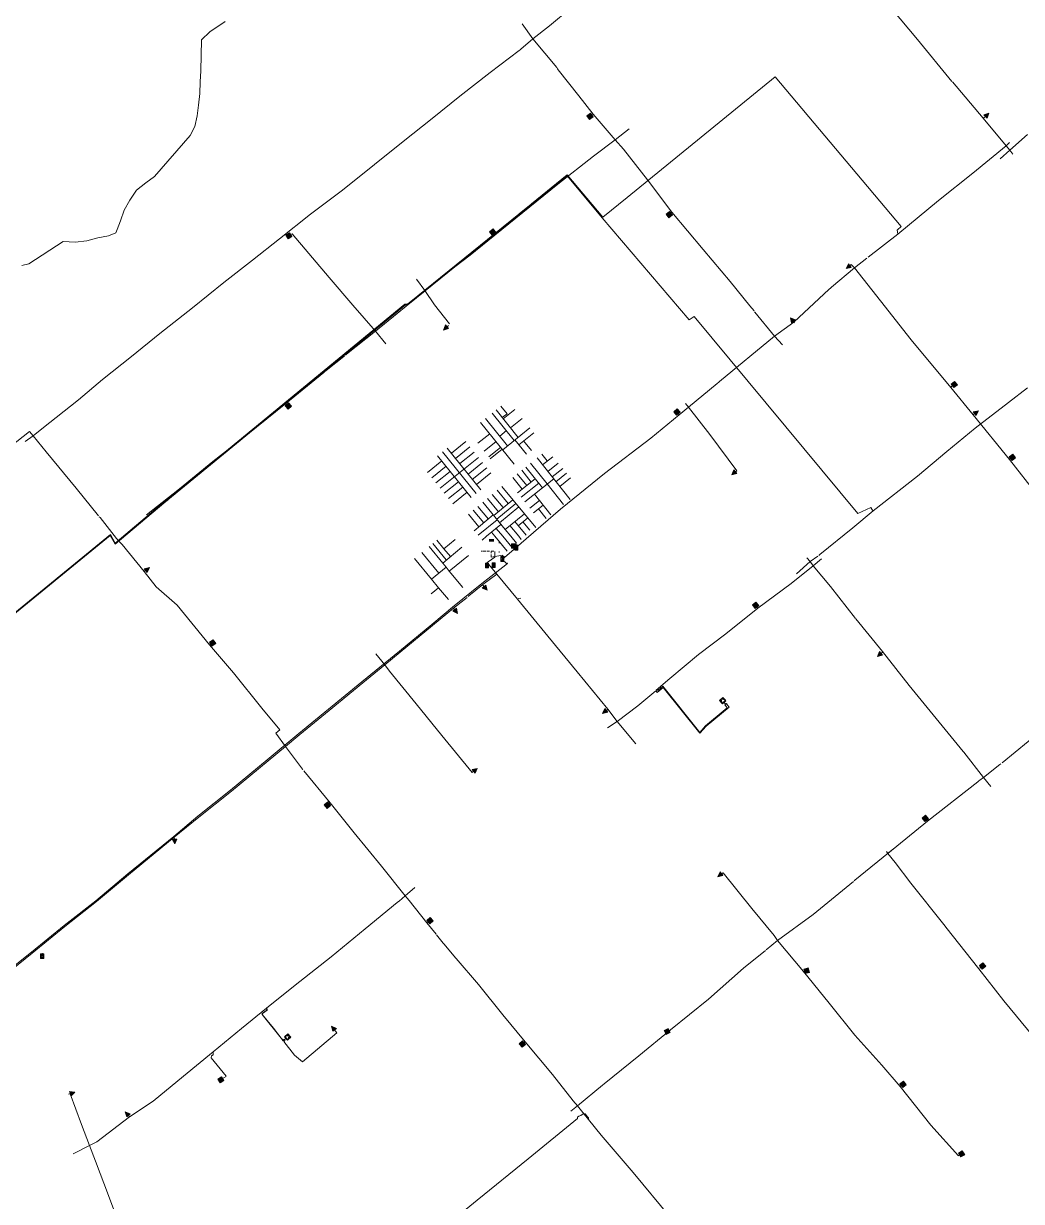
# Model space of a CAD drawing. Header units: metres. Extents: x -6693 to 732, y -3593 to 1689.
# Drawn here: x -2846 to -1239, y -1634 to 261 of the extents above; entities that cross this region are included whole.
import ezdxf

# ---------------------------------------------------------------- set-up
doc = ezdxf.new("R2010")
doc.units = ezdxf.units.M
doc.header["$MEASUREMENT"] = 0
doc.layers.add('ELECTRICA ENERSA', color=7, linetype='CONTINUOUS')
doc.layers.add('Parcela', color=101, linetype='CONTINUOUS')
doc.layers.add('Manzana', color=7, linetype='CONTINUOUS', lineweight=0)

msp = doc.modelspace()

# ---------------------------------------------------------------- hatches: boundary and pattern name
at = {"layer": 'ELECTRICA ENERSA'}
for color, points in [(5, [(-1928.6, 110.7), (-1934.3, 106.3), (-1938.7, 112.3), (-1932.7, 116.7)]), (5, [(-1299.7, 113.9), (-1291.5, 116.4), (-1294.5, 108.2)]), (5, [(-1801.1, -47.3), (-1806.6, -51.9), (-1811.2, -46.2), (-1805.7, -41.6)]), (5, [(-2090.9, -80), (-2095.3, -74.5), (-2089.6, -69.9), (-2085.2, -75.6)]), (5, [(-2413.4, -82.2), (-2419.4, -85.7), (-2423.2, -79.7), (-2417.2, -75.9)]), (5, [(-1513.2, -131.7), (-1521.4, -133.6), (-1517.6, -125.7)]), (5, [(-2161.2, -229.8), (-2169.4, -232.5), (-2166.4, -224.3)]), (5, [(-1609.1, -220.8), (-1611, -212.6), (-1603.1, -216.2)]), (5, [(-1352.3, -319.4), (-1346.8, -315), (-1342.2, -320.8), (-1347.9, -325.1)]), (5, [(-2418.9, -349.6), (-2413.9, -355.1), (-2419.4, -359.7), (-2424.3, -354.5)]), (5, [(-1794.3, -369.2), (-1798.9, -363.8), (-1793.2, -359.2), (-1788.6, -364.6)]), (5, [(-1316.9, -364.1), (-1308.4, -362.2), (-1312, -370.1)]), (5, [(-1258.8, -436.5), (-1253.1, -432.2), (-1248.8, -437.9), (-1254.2, -442.2)]), (5, [(-1697.1, -463.5), (-1705.2, -465.4), (-1702, -457.5)]), (5, [(-2059.9, -583.3), (-2059.9, -576.2), (-2052.5, -576.2), (-2052.8, -583.3)]), (7, [(-2054.7, -578.7), (-2054.7, -586.6), (-2054.4, -586.6), (-2054.4, -578.7)]), (7, [(-2054.7, -578.7), (-2054.7, -579.2), (-2050.1, -579.2), (-2050.1, -578.7)]), (7, [(-2054.4, -586.1), (-2054.4, -586.6), (-2049.8, -586.6), (-2049.8, -586.1)]), (7, [(-2053.6, -579.8), (-2053.6, -580.3), (-2050.9, -580.3), (-2050.9, -579.8)]), (7, [(-2052.2, -582.2), (-2053.6, -580.1), (-2053.1, -580.1), (-2052.2, -581.4), (-2051.4, -580.1), (-2050.9, -580.3)]), (7, [(-2052.2, -582.8), (-2050.9, -585), (-2051.4, -585), (-2052.2, -583.6), (-2053.1, -585), (-2053.6, -585)]), (7, [(-2053.6, -585), (-2053.6, -585.5), (-2050.9, -585.5), (-2050.9, -585)]), (7, [(-2052.5, -577.9), (-2052.5, -578.7), (-2052, -578.7), (-2052, -577.9)]), (7, [(-2050.3, -578.7), (-2050.3, -586.6), (-2049.8, -586.6), (-2049.8, -578.7)]), (7, [(-2088.7, -606.2), (-2088.7, -607), (-2088.2, -607), (-2088.2, -606.2)]), (7, [(-2077.3, -596.9), (-2077.3, -604.8), (-2077, -604.8), (-2077, -596.9)]), (7, [(-2077.3, -596.9), (-2077.3, -597.5), (-2072.7, -597.5), (-2072.7, -596.9)]), (7, [(-2077, -604.3), (-2077, -604.8), (-2072.4, -604.8), (-2072.4, -604.3)]), (7, [(-2076.2, -598), (-2076.2, -598.6), (-2073.5, -598.6), (-2073.5, -598)]), (7, [(-2074.8, -600.5), (-2076.2, -598.3), (-2075.7, -598.3), (-2074.8, -599.7), (-2074, -598.3), (-2073.5, -598.6)]), (7, [(-2074.8, -601), (-2073.5, -603.2), (-2074, -603.2), (-2074.8, -601.8), (-2075.7, -603.2), (-2076.2, -603.2)]), (7, [(-2076.2, -603.2), (-2076.2, -603.8), (-2073.5, -603.8), (-2073.5, -603.2)]), (7, [(-2075.1, -596.1), (-2075.1, -596.9), (-2074.6, -596.9), (-2074.6, -596.1)]), (7, [(-2072.9, -596.9), (-2072.9, -604.8), (-2072.4, -604.8), (-2072.4, -596.9)]), (5, [(-2651.2, -616.6), (-2643, -614.4), (-2646.3, -622.3)]), (7, [(-2101.8, -607.3), (-2101.8, -614.9), (-2101.3, -614.9), (-2101.3, -607.3)]), (7, [(-2101.5, -607.3), (-2101.5, -607.8), (-2096.9, -607.8), (-2096.9, -607.3)]), (7, [(-2101.5, -614.6), (-2101.5, -614.9), (-2096.9, -614.9), (-2096.9, -614.6)]), (7, [(-2100.7, -608.4), (-2100.7, -608.9), (-2097.7, -608.9), (-2097.7, -608.4)]), (7, [(-2099.1, -610.8), (-2100.7, -608.7), (-2099.9, -608.7), (-2099.4, -610), (-2098.3, -608.7), (-2097.7, -608.7)]), (7, [(-2099.1, -611.4), (-2097.7, -613.6), (-2098.3, -613.6), (-2099.1, -612.2), (-2100.2, -613.6), (-2100.7, -613.6)]), (7, [(-2100.7, -613.6), (-2100.7, -613.8), (-2097.7, -613.8), (-2097.7, -613.6)]), (7, [(-2099.4, -606.5), (-2099.4, -607.3), (-2099.1, -607.3), (-2099.1, -606.5)]), (7, [(-2097.5, -607.3), (-2097.5, -614.9), (-2096.9, -614.9), (-2096.9, -607.3)]), (7, [(-2091.2, -607), (-2091.2, -614.7), (-2090.6, -614.7), (-2090.6, -607)]), (7, [(-2090.9, -607), (-2090.9, -607.6), (-2086.3, -607.6), (-2086.3, -607)]), (7, [(-2090.9, -614.4), (-2090.9, -614.6), (-2086.3, -614.6), (-2086.3, -614.4)]), (7, [(-2090.1, -608.1), (-2090.1, -608.7), (-2087.1, -608.7), (-2087.1, -608.1)]), (7, [(-2088.5, -611.1), (-2087.1, -613.3), (-2087.6, -613.3), (-2088.5, -611.9), (-2089.6, -613.3), (-2090.1, -613)]), (7, [(-2090.1, -613), (-2090.1, -613.6), (-2087.1, -613.6), (-2087.1, -613)]), (7, [(-2088.5, -610.6), (-2089.8, -608.4), (-2089.3, -608.4), (-2088.5, -609.7), (-2087.6, -608.4), (-2087.1, -608.4)]), (7, [(-2086.8, -607), (-2086.8, -614.7), (-2086.3, -614.7), (-2086.3, -607)]), (5, [(-2101.3, -643), (-2099.1, -651.1), (-2107.3, -647.9)]), (5, [(-2148.7, -680), (-2146.8, -688.5), (-2154.7, -684.7)]), (5, [(-1667.7, -680.3), (-1672.3, -674.8), (-1666.6, -670.2), (-1661.9, -675.7)]), (5, [(-2546, -734.8), (-2540.1, -731), (-2536, -736.9), (-2542.2, -741)]), (5, [(-1462.9, -755.5), (-1471, -757.6), (-1467.8, -749.7)]), (5, [(-1721, -833.1), (-1725.1, -828.5), (-1720, -823.6), (-1715.6, -828.2), (-1722.7, -826)]), (5, [(-1720.2, -833.9), (-1721, -833.1), (-1715.6, -828.2), (-1714.8, -829)]), (5, [(-1905.2, -847.3), (-1913.3, -849.2), (-1909.8, -841.3)]), (5, [(-2123.3, -939.6), (-2115.2, -937.7), (-2118.7, -945.6)]), (5, [(-2351.3, -997.6), (-2357, -1002), (-2361.4, -996.2), (-2355.9, -991.6)]), (5, [(-1394.5, -1023.2), (-1398.8, -1017.8), (-1393.4, -1013.1), (-1388.8, -1018.6)]), (5, [(-2598.9, -1051.3), (-2601.9, -1059.2), (-2606.5, -1051.8)]), (5, [(-1719.7, -1110.1), (-1727.9, -1112), (-1724.3, -1104.1)]), (5, [(-2196.3, -1182.3), (-2190.9, -1177.6), (-2186.3, -1183.1), (-2191.7, -1187.7)]), (7, [(-2818.1, -1236.2), (-2818.1, -1243.8), (-2817.6, -1243.8), (-2817.6, -1236.2)]), (7, [(-2817.9, -1236.2), (-2817.9, -1236.5), (-2813.2, -1236.5), (-2813.2, -1236.2)]), (7, [(-2817.9, -1243.3), (-2817.9, -1243.8), (-2813.2, -1243.8), (-2813.2, -1243.3)]), (7, [(-2816.8, -1237), (-2816.8, -1237.6), (-2814.1, -1237.6), (-2814.1, -1237)]), (7, [(-2815.4, -1239.5), (-2816.8, -1237.6), (-2816.2, -1237.6), (-2815.4, -1238.6), (-2814.6, -1237.6), (-2814.1, -1237.6)]), (7, [(-2815.4, -1240.3), (-2814.1, -1242.2), (-2814.6, -1242.2), (-2815.4, -1241.1), (-2816.2, -1242.2), (-2816.8, -1242.2)]), (7, [(-2816.8, -1242.2), (-2816.8, -1242.7), (-2814.1, -1242.7), (-2814.1, -1242.2)]), (7, [(-2815.7, -1235.4), (-2815.7, -1236.2), (-2815.1, -1236.2), (-2815.1, -1235.4)]), (7, [(-2813.5, -1236.2), (-2813.5, -1243.8), (-2813, -1243.8), (-2813, -1236.2)]), (5, [(-1306.8, -1255), (-1301.3, -1250.4), (-1296.4, -1256.1), (-1302.1, -1260.7)]), (5, [(-1589.2, -1260.7), (-1582.2, -1258.8), (-1580.2, -1265.9), (-1587.3, -1267.8)]), (5, [(-2347.8, -1360.7), (-2349.7, -1352.2), (-2341.8, -1356)]), (5, [(-1804.7, -1362.8), (-1811.2, -1365.8), (-1814.5, -1359.3), (-1807.9, -1356.3)]), (5, [(-2425.7, -1369.7), (-2424.8, -1369.1), (-2419.9, -1374.3), (-2420.8, -1375.1)]), (5, [(-2424.8, -1368.8), (-2420.2, -1364.8), (-2415.3, -1370.2), (-2419.9, -1374.3), (-2417.8, -1367.5)]), (5, [(-2037.5, -1381.9), (-2043, -1386.3), (-2047.6, -1380.6), (-2042.2, -1376.2)]), (5, [(-2523.2, -1439.7), (-2529.2, -1443.7), (-2533, -1437.5), (-2527, -1433.7)]), (5, [(-2771.3, -1457.6), (-2762.9, -1458.5), (-2768.8, -1464.7)]), (5, [(-1434.8, -1445.4), (-1429.1, -1441), (-1424.7, -1446.7), (-1430.2, -1451.1)]), (5, [(-2679.5, -1498.5), (-2681.7, -1490), (-2673.8, -1493.6)]), (5, [(-1340.5, -1556.5), (-1334.3, -1553), (-1330.5, -1559.2), (-1336.7, -1562.8)])]:
    msp.add_hatch(color=color, dxfattribs=at).paths.add_polyline_path(points)

# ---------------------------------------------------------------- linework, layer by layer
at = {"layer": 'ELECTRICA ENERSA', "color": 96, "linetype": 'Continuous', "lineweight": 20, "true_color": 0x008000}
for p, q in [((-1479.2, 322), (-1406.4, 234.9)), ((-1406.4, 234.9), (-1351.2, 167.6)), ((-1635.5, 174.9), (-1873.6, -19.5)), ((-1432.9, -66.1), (-1635.5, 174.9)), ((-1350.3, 166.8), (-1300.8, 108.2)), ((-1300.8, 108.2), (-1263.5, 63.8)), ((-1229.4, 82.1), (-1257.7, 56.7)), ((-1263.5, 63.8), (-1317.4, 20)), ((-1258.3, 69.3), (-1263.5, 63.8)), ((-1257.7, 56.7), (-1263.5, 63.8)), ((-1273.3, 42.8), (-1257.7, 56.7)), ((-1252.8, 50.5), (-1257.7, 56.7)), ((-1317.4, 20), (-1372.4, -23.9)), ((-1970.3, 17), (-2027.7, -29.3)), ((-1913.1, -51.1), (-1970.3, 17)), ((-2028.5, -30.1), (-2047.6, -45.4)), ((-2027.7, -29.3), (-2028.5, -30.1)), ((-1873.6, -19.5), (-1913.1, -51.1)), ((-1372.4, -23.9), (-1438, -78.1)), ((-2048.4, -46.2), (-2224.9, -188.7)), ((-2047.6, -45.4), (-2048.4, -46.2)), ((-1439.4, -71.5), (-1439.1, -71.5)), ((-1438, -78.1), (-1439.4, -71.5)), ((-1439.1, -71.5), (-1438.9, -71.3)), ((-1438.9, -71.3), (-1432.9, -66.1)), ((-1486, -115.1), (-1438, -78.1)), ((-2224.9, -188.7), (-2226.8, -190.3)), ((-2231.7, -191.1), (-2606.2, -498.4)), ((-2226.8, -190.3), (-2231.7, -191.1)), ((-2608.4, -500), (-2697.8, -575.2)), ((-2606.2, -498.4), (-2608.4, -500)), ((-2705.7, -561.3), (-2978.3, -784.3)), ((-2697.8, -575.2), (-2705.7, -561.3))]:
    msp.add_line(p, q, dxfattribs=at)
at = {"layer": 'ELECTRICA ENERSA', "color": 30, "linetype": 'Continuous', "lineweight": 20, "true_color": 0xff8b0f}
for p, q in [((-1964, 285.8), (-1998.9, 256.9)), ((-2042.7, 259.9), (-2025.5, 236.2)), ((-1998.9, 256.9), (-2025.5, 236.2)), ((-2025.5, 236.2), (-2044.9, 219.6)), ((-1987.1, 189.7), (-2025.5, 236.2)), ((-2047.9, 217.4), (-2094.2, 181.8)), ((-2046.2, 218.5), (-2047.9, 217.4)), ((-2044.9, 219.6), (-2046.2, 218.5)), ((-1985.8, 188), (-1987.1, 189.7)), ((-2094.2, 181.8), (-2143.2, 143.6)), ((-1984.7, 186.4), (-1985.8, 188)), ((-1951.5, 144.4), (-1984.7, 186.4)), ((-2143.2, 143.6), (-2187.6, 107.7)), ((-1928.6, 115), (-1951.5, 144.4)), ((-1893.2, 73.6), (-1928.6, 115)), ((-2187.6, 107.7), (-2234.2, 70.9)), ((-1870.6, 91.1), (-1893.2, 73.6)), ((-2234.2, 70.9), (-2280.8, 34.1)), ((-1928, 47.5), (-1893.2, 73.6)), ((-1879.8, 58.6), (-1893.2, 73.6)), ((-1841.2, 9.1), (-1879.8, 58.6)), ((-1985.5, 2), (-1928, 47.5)), ((-2280.8, 34.1), (-2332.2, -7.3)), ((-2086.6, -79.7), (-1985.5, 2)), ((-1801.7, -42.9), (-1841.2, 9.1)), ((-2332.2, -7.3), (-2383.4, -45.9)), ((-2383.4, -45.9), (-2433.6, -86)), ((-1751.5, -103.1), (-1801.7, -42.9)), ((-2433.6, -86), (-2476.9, -119.8)), ((-2413.1, -77.8), (-2353.5, -148.1)), ((-2126.6, -112.1), (-2086.6, -79.7)), ((-2173.7, -147.8), (-2126.6, -112.1)), ((-1708, -154.6), (-1751.5, -103.1)), ((-2476.9, -119.8), (-2523.2, -156)), ((-2353.5, -148.1), (-2315.3, -192.5)), ((-2212.9, -150.8), (-2199.3, -169.1)), ((-2199.3, -169.1), (-2173.7, -147.8)), ((-2523.2, -156), (-2573.8, -196.8)), ((-2209.4, -177.2), (-2199.3, -169.1)), ((-2184.1, -191.7), (-2199.3, -169.1)), ((-1676.4, -193.6), (-1708, -154.6)), ((-2264.7, -222.4), (-2209.4, -177.2)), ((-2573.8, -196.8), (-2626.1, -238.2)), ((-2315.3, -192.5), (-2278.9, -234.4)), ((-2159.6, -222.7), (-2184.1, -191.7)), ((-1669.6, -201.5), (-1676.4, -193.6)), ((-2278.9, -234.4), (-2264.7, -222.4)), ((-2626.1, -238.2), (-2671.9, -275)), ((-2325.4, -271.5), (-2278.9, -234.4)), ((-2262.5, -254.6), (-2278.9, -234.4)), ((-2671.9, -275), (-2718.5, -312.3)), ((-2327.3, -273.1), (-2325.4, -271.5)), ((-2718.5, -312.3), (-2757.1, -344.7)), ((-2757.1, -344.7), (-2816, -391.3)), ((-2835.8, -395.7), (-2876.7, -428.1)), ((-2830.1, -402.7), (-2835.8, -395.7)), ((-2816, -391.3), (-2830.1, -402.7)), ((-2842.7, -412), (-2830.1, -402.7)), ((-2809.2, -428.4), (-2830.1, -402.7)), ((-2760.7, -486.9), (-2809.2, -428.4)), ((-2725, -531.3), (-2760.7, -486.9))]:
    msp.add_line(p, q, dxfattribs=at)
at = {"layer": 'ELECTRICA ENERSA', "color": 4, "linetype": 'Continuous', "lineweight": 5}
for p, q in [((-2545.5, 247.4), (-2558.8, 234.3)), ((-2521, 263.7), (-2545.5, 247.4)), ((-2558.8, 234.3), (-2559.9, 184.8)), ((-2559.9, 184.8), (-2561.3, 166.8)), ((-2561.3, 166.8), (-2561.6, 148)), ((-2561.6, 148), (-2563.7, 129.5)), ((-2563.7, 129.5), (-2566.2, 112)), ((-2569.7, 95.1), (-2577.4, 80.4)), ((-2566.2, 112), (-2569.7, 95.1)), ((-2577.4, 80.4), (-2634.6, 14.5)), ((-2648.7, 4.2), (-2663.7, -7.3)), ((-2634.6, 14.5), (-2648.7, 4.2)), ((-2663.7, -7.3), (-2674.3, -23.3)), ((-2674.3, -23.3), (-2683.3, -39.7)), ((-2689.6, -56.8), (-2694.8, -70.7)), ((-2683.3, -39.7), (-2689.6, -56.8)), ((-2694.8, -70.7), (-2696.9, -76.2)), ((-2781.9, -90.1), (-2836.9, -125.7)), ((-2762.6, -91.2), (-2781.9, -90.1)), ((-2743.8, -88.7), (-2762.6, -91.2)), ((-2726.1, -84.3), (-2743.8, -88.7)), ((-2708.7, -81.1), (-2726.1, -84.3)), ((-2696.9, -76.2), (-2708.7, -81.1)), ((-2836.9, -125.7), (-2848.4, -128.7))]:
    msp.add_line(p, q, dxfattribs=at)
at = {"layer": 'ELECTRICA ENERSA', "color": 5, "linetype": 'Continuous', "lineweight": 5}
for p, q in [((-1930.8, 113.7), (-1928.6, 115)), ((-1297.2, 111.2), (-1299.4, 109)), ((-1803.3, -44.3), (-1801.4, -42.7)), ((-2415.3, -78.9), (-2413.1, -77.5)), ((-2087.9, -77.8), (-2086.3, -79.7)), ((-1515.4, -129), (-1513, -127.1)), ((-2163.6, -227.1), (-2161.5, -225.2)), ((-1606.3, -218.6), (-1604.5, -221.1)), ((-1350.1, -322.4), (-1352, -324)), ((-2421.6, -352.1), (-2423.2, -350.2)), ((-1791.6, -366.8), (-1789.9, -368.7)), ((-1314.4, -366.8), (-1316.9, -368.7)), ((-1256.6, -439.2), (-1258.6, -440.9)), ((-1699.5, -460.8), (-1697.1, -458.9)), ((-2056.3, -583.3), (-2056.3, -585.8)), ((-2092.3, -588.5), (-2092.3, -587.7)), ((-2090.6, -588.5), (-2090.6, -587.7)), ((-2089, -588.5), (-2089, -587.7)), ((-2649, -619.3), (-2651.2, -621.2)), ((-2104, -645.4), (-2105.9, -643)), ((-2151.7, -682.5), (-2153.6, -680)), ((-1664.9, -678.1), (-1663.3, -680)), ((-2544.1, -737.8), (-2546, -739.1)), ((-1465.3, -752.7), (-1462.9, -750.8)), ((-1717.8, -831.5), (-1715.9, -833.6)), ((-1907.3, -844.5), (-1905.2, -842.6)), ((-2121.1, -942.3), (-2123.6, -944.2)), ((-2353.5, -994.6), (-2351.6, -993)), ((-1391.5, -1020.8), (-1389.9, -1022.7)), ((-2602.7, -1051.5), (-2603, -1048.5)), ((-1721.9, -1107.4), (-1719.4, -1105.5)), ((-2193.9, -1185), (-2195.8, -1186.6)), ((-1588.1, -1264.3), (-1590.6, -1264.8)), ((-1304.3, -1257.7), (-1306.2, -1259.3)), ((-2345, -1358.2), (-2343.1, -1360.7)), ((-1806.3, -1359.6), (-1804.1, -1358.5)), ((-2423.2, -1372.4), (-2425.4, -1374)), ((-2039.7, -1378.9), (-2037.8, -1377.3)), ((-2525.1, -1436.7), (-2522.9, -1435.3)), ((-1432.6, -1448.1), (-1434.5, -1449.7)), ((-2769.9, -1460.9), (-2772.9, -1462)), ((-2676.8, -1496), (-2674.9, -1498.5)), ((-1338.6, -1559.8), (-1340.8, -1561.1))]:
    msp.add_line(p, q, dxfattribs=at)
at = {"layer": 'ELECTRICA ENERSA', "color": 1, "linetype": 'Continuous', "lineweight": 20}
for p, q in [((-1970.3, 15.6), (-2027.2, -30.4)), ((-1913.9, -51.7), (-1970.3, 15.6)), ((-2027.7, -31), (-2046.8, -46.2)), ((-2047.6, -47), (-2224.1, -189.8)), ((-2046.8, -46.2), (-2047.6, -47)), ((-1773.9, -215.9), (-1913.9, -51.7)), ((-2230.9, -191.9), (-2613.3, -505.7)), ((-2226, -191.1), (-2230.9, -191.9)), ((-2224.4, -189.8), (-2226, -191.1)), ((-2224.1, -189.8), (-2224.4, -189.8)), ((-1765.7, -210.5), (-1773.9, -215.9)), ((-1502.3, -527.8), (-1765.7, -210.5)), ((-1229.2, -325.4), (-1259.7, -348.8)), ((-1259.7, -348.8), (-1313.6, -390.2)), ((-1313.6, -390.2), (-1359, -428.1)), ((-1359, -428.1), (-1406.4, -467.3)), ((-1406.4, -467.3), (-1477.6, -523.4)), ((-2616.3, -508.2), (-2698, -576.8)), ((-2613.3, -506), (-2616.3, -508.2)), ((-2613.3, -505.7), (-2613.3, -506)), ((-1510.5, -550.9), (-1477.6, -523.4)), ((-1481.6, -518), (-1502.3, -527.8)), ((-1479.7, -520.4), (-1481.6, -518)), ((-1478.7, -522), (-1479.7, -520.4)), ((-1477.6, -523.4), (-1478.7, -522)), ((-2705.9, -562.9), (-2977.8, -785.2)), ((-2698, -576.8), (-2705.9, -562.9)), ((-1563.6, -593.7), (-1510.5, -550.9)), ((-2079.8, -574.1), (-2079.8, -572.7)), ((-2079.8, -575.2), (-2079.8, -574.1)), ((-1565.3, -595.3), (-1563.6, -593.7))]:
    msp.add_line(p, q, dxfattribs=at)
at = {"layer": 'ELECTRICA ENERSA', "color": 3, "linetype": 'Continuous', "lineweight": 15}
for p, q in [((-1508.1, -132.6), (-1544.8, -163.3)), ((-1513, -127.1), (-1508.1, -132.6)), ((-1488.1, -116.8), (-1508.1, -132.6)), ((-1465.8, -185.4), (-1508.1, -132.6)), ((-1548.6, -166.6), (-1605.3, -220)), ((-1546.7, -165), (-1548.6, -166.6)), ((-1544.8, -163.3), (-1546.7, -165)), ((-1416.5, -248), (-1465.8, -185.4)), ((-1668.7, -203.1), (-1668.2, -203.9)), ((-1668.2, -203.9), (-1636.9, -242.3)), ((-1605.3, -220), (-1636.9, -242.3)), ((-1636.9, -242.3), (-1725.1, -315.3)), ((-1623.6, -256.2), (-1636.9, -242.3)), ((-1352.8, -325.1), (-1416.5, -248)), ((-1728.7, -318.3), (-1775, -356.4)), ((-1726.5, -316.4), (-1728.7, -318.3)), ((-1725.1, -315.3), (-1726.5, -316.4)), ((-1316.9, -368.7), (-1352.8, -325.1)), ((-1775, -356.4), (-1789.9, -368.7)), ((-1780.1, -350.7), (-1775, -356.4)), ((-1740.7, -400.6), (-1775, -356.4)), ((-1789.9, -368.7), (-1835.7, -406.6)), ((-1258.6, -440.9), (-1316.9, -368.7)), ((-1835.7, -406.6), (-1910.3, -463.2)), ((-1697.1, -458.9), (-1740.7, -400.6)), ((-1213.9, -497.8), (-1258.6, -440.9)), ((-1910.3, -463.2), (-1981.2, -520.4)), ((-1981.2, -520.4), (-2056.3, -585.8)), ((-2056.3, -585.8), (-2071, -598)), ((-2092.6, -593.4), (-2092.6, -594.5)), ((-2092.6, -594.5), (-2092.6, -596.4)), ((-2092.6, -598), (-2074.3, -594.8)), ((-2092.6, -596.4), (-2092.6, -597.5)), ((-2092.6, -597.5), (-2092.6, -598)), ((-2074.3, -601), (-2076.5, -602.9)), ((-2076.5, -602.9), (-2075.9, -603.5)), ((-2075.9, -603.5), (-2074.6, -602.1)), ((-2074.6, -602.1), (-2068, -608.1)), ((-2074.3, -594.8), (-2073.8, -595.6)), ((-2074, -600.8), (-2074.3, -601)), ((-2072.9, -599.9), (-2074, -600.8)), ((-2073.8, -595.6), (-2071, -598)), ((-2071.3, -598.6), (-2072.9, -599.9)), ((-2071, -598), (-2071.3, -598.6)), ((-2069.1, -610), (-2107.8, -640.5)), ((-2068.6, -609.7), (-2069.1, -610)), ((-2066.4, -607.8), (-2068.6, -609.7)), ((-2068, -608.1), (-2067.2, -607.3)), ((-2067.2, -607.3), (-2066.4, -607.8)), ((-2107.8, -640.5), (-2154.9, -678.4)), ((-2154.9, -678.4), (-2188.2, -706.2)), ((-2188.2, -706.2), (-2240.2, -748.9)), ((-2240.2, -748.9), (-2300.9, -798.5)), ((-2300.9, -798.5), (-2354.8, -842.6)), ((-2354.8, -842.6), (-2402.5, -881.8)), ((-2402.5, -881.8), (-2453.2, -923.8)), ((-1270.3, -929), (-1207.4, -877.5)), ((-2453.2, -923.8), (-2512.3, -972.8)), ((-2512.3, -972.8), (-2564.8, -1014.8)), ((-2564.8, -1014.8), (-2603.8, -1047.4)), ((-2603.8, -1047.4), (-2677.9, -1107.4)), ((-2677.9, -1107.4), (-2729.4, -1150.7)), ((-2729.4, -1150.7), (-2780.3, -1190.2)), ((-2780.3, -1190.2), (-2832.8, -1233.2)), ((-2832.8, -1233.2), (-2875.1, -1267.2))]:
    msp.add_line(p, q, dxfattribs=at)
at = {"layer": 'ELECTRICA ENERSA', "color": 216, "linetype": 'Continuous', "lineweight": 20, "true_color": 0x800080}
for p, q in [((-2329.8, -275), (-2358.1, -297.6)), ((-2328.7, -274.2), (-2329.8, -275)), ((-2361.9, -300.6), (-2423.2, -350.5)), ((-2360.3, -299.2), (-2361.9, -300.6)), ((-2358.7, -297.9), (-2360.3, -299.2)), ((-2358.1, -297.6), (-2358.7, -297.9)), ((-2423.2, -350.5), (-2484.2, -399.8)), ((-2484.2, -399.8), (-2540.9, -443.9)), ((-2540.9, -443.9), (-2594.3, -487.7)), ((-2594.3, -487.7), (-2647.4, -529.7)), ((-2723.6, -532.9), (-2722.3, -534.3)), ((-2722.3, -534.3), (-2695.9, -568.1)), ((-2695.9, -568.1), (-2686.9, -577.6)), ((-2686.9, -577.6), (-2651.2, -621.2)), ((-2651.2, -621.2), (-2632.1, -645.4)), ((-2632.1, -645.4), (-2598.1, -675.1)), ((-2131.2, -662.6), (-2153.6, -680)), ((-2598.1, -675.1), (-2546, -739.1)), ((-2153.6, -680), (-2187.1, -707.8)), ((-2187.1, -707.8), (-2239.1, -750.6)), ((-2546, -739.1), (-2507.6, -784.1)), ((-2278.3, -753.3), (-2264.1, -771)), ((-2239.1, -750.6), (-2264.1, -771)), ((-2264.1, -771), (-2299.6, -800.1)), ((-2256.2, -781.1), (-2264.1, -771)), ((-2507.6, -784.1), (-2461.9, -840.7)), ((-2213.5, -833.6), (-2256.2, -781.1)), ((-2299.6, -800.1), (-2353.5, -844.3)), ((-2172.1, -884.6), (-2213.5, -833.6)), ((-2461.9, -840.7), (-2433, -875.6)), ((-2353.5, -844.3), (-2400.9, -883.2)), ((-2433, -875.6), (-2439.6, -880.8)), ((-2439.6, -880.8), (-2423.8, -902.3)), ((-2400.9, -883.2), (-2423.8, -902.3)), ((-2123.3, -944.2), (-2172.1, -884.6)), ((-2423.8, -902.3), (-2451.8, -925.4)), ((-2396.2, -939), (-2423.8, -902.3)), ((-2451.8, -925.4), (-2510.9, -974.5)), ((-2395.7, -939.9), (-2396.2, -939)), ((-2510.9, -974.5), (-2563.5, -1016.1)), ((-2563.5, -1016.1), (-2603, -1048.5)), ((-2603, -1048.5), (-2676.5, -1108.7)), ((-2676.5, -1108.7), (-2728, -1152)), ((-2728, -1152), (-2779.2, -1191.8)), ((-2779.2, -1191.8), (-2831.5, -1234.8)), ((-2831.5, -1234.8), (-2874, -1269.2))]:
    msp.add_line(p, q, dxfattribs=at)
at = {"layer": 'ELECTRICA ENERSA', "color": 1, "linetype": 'Continuous', "lineweight": 5}
for p, q in [((-2095.3, -572.7), (-2095.3, -568.9)), ((-2093.6, -572.7), (-2093.6, -568.9)), ((-2092.3, -572.7), (-2092.3, -568.9)), ((-2090.6, -572.7), (-2090.6, -568.9)), ((-2089, -572.7), (-2089, -568.9))]:
    msp.add_line(p, q, dxfattribs=at)
at = {"layer": 'ELECTRICA ENERSA', "color": 151, "linetype": 'Continuous', "lineweight": 5, "true_color": 0x8fb0ff}
for p, q in [((-2108.1, -588.5), (-2108.1, -587.7)), ((-2106.4, -588.5), (-2106.4, -587.7)), ((-2105.1, -588.5), (-2105.1, -587.7)), ((-2103.4, -588.5), (-2103.4, -587.7)), ((-2101.8, -588.5), (-2101.8, -587.7))]:
    msp.add_line(p, q, dxfattribs=at)
at = {"layer": 'ELECTRICA ENERSA', "color": 216, "linetype": 'Continuous', "lineweight": 15, "true_color": 0x800080}
for p, q in [((-2099.4, -606.5), (-2097.7, -605.4)), ((-2097.7, -605.4), (-2086.6, -598)), ((-2086.6, -589.6), (-2086.6, -588.5)), ((-2086.6, -590.4), (-2086.6, -589.6)), ((-2086.6, -591.5), (-2086.6, -590.4)), ((-2086.6, -593.4), (-2086.6, -591.5)), ((-2086.6, -594.5), (-2086.6, -593.4)), ((-2086.6, -596.4), (-2086.6, -594.5)), ((-2086.6, -597.5), (-2086.6, -596.4)), ((-2086.6, -598), (-2086.6, -597.5)), ((-1601.4, -624.7), (-1579.4, -605.1)), ((-1584.6, -598.9), (-1579.4, -605.1)), ((-1566.9, -596.4), (-1579.4, -605.1)), ((-1579.4, -605.1), (-1574.5, -611.7)), ((-1560.9, -600.8), (-1574.5, -611.7)), ((-2106.4, -641.9), (-2083.8, -625.3)), ((-2098, -608.1), (-2099.4, -606.5)), ((-2096.6, -609.5), (-2098, -608.1)), ((-2083.8, -625.3), (-2096.6, -609.5)), ((-2050.3, -665.3), (-2083.8, -625.3)), ((-1574.5, -611.7), (-1609.6, -640.5)), ((-1546.4, -644.9), (-1574.5, -611.7)), ((-2128.8, -660.1), (-2106.4, -641.9)), ((-1609.6, -640.5), (-1663.3, -679.8)), ((-2129.9, -661.2), (-2128.8, -660.1)), ((-1506.1, -696.6), (-1546.4, -644.9)), ((-2048.2, -664.5), (-2050.3, -665.3)), ((-2001.6, -725.2), (-2050.3, -665.3)), ((-2044.9, -663.7), (-2048.2, -664.5)), ((-1663.3, -679.8), (-1715.1, -721.1)), ((-1462.9, -749.7), (-1505.9, -697.2)), ((-1954.2, -782.4), (-2001.6, -725.2)), ((-1715.1, -721.1), (-1758.9, -754.6)), ((-1758.9, -754.6), (-1805.2, -793.3)), ((-1462.9, -750.8), (-1462.9, -749.7)), ((-1420.1, -804.2), (-1462.9, -749.7)), ((-1905.2, -842.6), (-1954.2, -782.4)), ((-1805.2, -793.3), (-1827, -811.8)), ((-1827.8, -812.7), (-1856.7, -836.9)), ((-1827, -813.5), (-1827.8, -812.7)), ((-1827, -811.8), (-1824.5, -812.1)), ((-1827, -813.8), (-1827, -813.5)), ((-1826.7, -814), (-1827, -813.8)), ((-1825.6, -815.4), (-1826.7, -814)), ((-1816.1, -807.5), (-1825.6, -815.4)), ((-1824.5, -812.1), (-1824.3, -811.8)), ((-1824.3, -811.8), (-1824, -811.8)), ((-1824, -811.8), (-1816.4, -805.6)), ((-1816.4, -805.6), (-1756.7, -879.7)), ((-1756.7, -881), (-1816.1, -807.5)), ((-1376.2, -857.3), (-1420.1, -804.2)), ((-1716.1, -833.4), (-1715.1, -834.5)), ((-1715.1, -834.5), (-1714, -833.4)), ((-1714, -833.4), (-1712.3, -835.8)), ((-1889.9, -862), (-1905.2, -842.6)), ((-1856.7, -836.9), (-1889.9, -862)), ((-1747.5, -869), (-1712.6, -840.2)), ((-1709.6, -839.4), (-1746.9, -869.6)), ((-1716.4, -835.5), (-1715.1, -834.5)), ((-1716.1, -835.8), (-1716.4, -835.5)), ((-1712.6, -840.2), (-1716.1, -835.8)), ((-1712.3, -835.8), (-1712.1, -836.1)), ((-1712.1, -836.1), (-1709.6, -839.4)), ((-1905.4, -872.6), (-1889.9, -862)), ((-1859.9, -898.2), (-1889.9, -862)), ((-1756.7, -879.7), (-1747.5, -869)), ((-1746.9, -869.6), (-1756.7, -881)), ((-1332.7, -910.7), (-1376.2, -857.3)), ((-1332.1, -911.5), (-1332.7, -910.7)), ((-1300, -952.1), (-1332.1, -911.5)), ((-1273.8, -931.7), (-1300, -952.1)), ((-1272.2, -930.6), (-1273.8, -931.7)), ((-1390.1, -1022.7), (-1309.2, -959.2)), ((-1309.2, -959.2), (-1307.6, -957.8)), ((-1307.6, -957.8), (-1306, -956.5)), ((-1306, -956.5), (-1300, -952.1)), ((-1288.2, -966.8), (-1300, -952.1)), ((-1454.1, -1074.4), (-1390.1, -1022.7)), ((-1507.2, -1117.4), (-1444.6, -1066.5)), ((-1456.6, -1071.4), (-1454.1, -1074.4)), ((-1444.6, -1066.5), (-1454.1, -1074.4)), ((-1442.4, -1089.1), (-1454.1, -1074.4)), ((-1417.3, -1122.6), (-1442.4, -1089.1)), ((-1508.3, -1118.5), (-1507.2, -1117.4)), ((-1364, -1189.1), (-1417.3, -1122.6)), ((-1362.1, -1191.5), (-1364, -1189.1)), ((-1360.7, -1193.2), (-1362.1, -1191.5)), ((-1307.6, -1260.4), (-1360.7, -1193.2)), ((-1267.3, -1311.4), (-1307.6, -1260.4)), ((-1219.1, -1370.2), (-1267.3, -1311.4))]:
    msp.add_line(p, q, dxfattribs=at)
at = {"layer": 'ELECTRICA ENERSA', "color": 216, "linetype": 'Continuous', "lineweight": 5, "true_color": 0x800080}
for p, q in [((-2099.1, -588.5), (-2099.1, -587.7)), ((-2097.5, -588.5), (-2097.5, -587.7)), ((-2096.1, -588.5), (-2096.1, -587.7))]:
    msp.add_line(p, q, dxfattribs=at)
at = {"layer": 'ELECTRICA ENERSA', "color": 151, "linetype": 'Continuous', "lineweight": 20, "true_color": 0x8fb0ff}
for p, q in [((-2092.6, -589.6), (-2092.6, -588.5)), ((-2092.6, -590.4), (-2092.6, -589.6)), ((-2092.6, -591.5), (-2092.6, -590.4))]:
    msp.add_line(p, q, dxfattribs=at)
at = {"layer": 'ELECTRICA ENERSA', "color": 5, "linetype": 'Continuous', "lineweight": 15}
for p, q in [((-2079.8, -589.3), (-2079.8, -588.5)), ((-2079.8, -589.9), (-2079.8, -589.3)), ((-2079.8, -590.1), (-2079.8, -589.9))]:
    msp.add_line(p, q, dxfattribs=at)
at = {"layer": 'ELECTRICA ENERSA', "color": 4, "linetype": 'Continuous', "lineweight": 20}
for p, q in [((-2394.3, -941.5), (-2351.8, -993.2)), ((-2351.8, -993.2), (-2313.4, -1041.2)), ((-2313.4, -1041.2), (-2269.3, -1094.8)), ((-2269.3, -1094.8), (-2231.2, -1142.5)), ((-1719.4, -1105.5), (-1673.1, -1162.9)), ((-2215.4, -1129.2), (-2231.2, -1142.5)), ((-1509.7, -1119.9), (-1574.2, -1172.5)), ((-2244.3, -1153.7), (-2295.7, -1195.6)), ((-2243.4, -1153.1), (-2244.3, -1153.7)), ((-2241, -1151.2), (-2243.4, -1153.1)), ((-2231.2, -1142.5), (-2241, -1151.2)), ((-2224.7, -1150.4), (-2231.2, -1142.5)), ((-2196.1, -1186.4), (-2224.7, -1150.4)), ((-1673.1, -1162.9), (-1637.4, -1206.8)), ((-1574.2, -1172.5), (-1631.7, -1214.4)), ((-2181.3, -1204.6), (-2196.1, -1186.4)), ((-2295.7, -1195.6), (-2350.5, -1240.8)), ((-2170.2, -1218.8), (-2180.5, -1205.4)), ((-1637.4, -1206.8), (-1631.7, -1214.4)), ((-2168.3, -1220.4), (-2170.2, -1218.8)), ((-2150.3, -1242.5), (-2168.3, -1220.4)), ((-1651, -1230.5), (-1686.7, -1259.3)), ((-1631.7, -1214.4), (-1650, -1229.7)), ((-1589.8, -1264.3), (-1631.7, -1214.4)), ((-2350.5, -1240.8), (-2400.9, -1280.6)), ((-2149.2, -1243.6), (-2150.3, -1242.5)), ((-2113.3, -1285.5), (-2149.2, -1243.6)), ((-1686.7, -1259.3), (-1743.1, -1308.9)), ((-1548.6, -1315.2), (-1589.8, -1264.3)), ((-2400.9, -1280.6), (-2454, -1323.1)), ((-2074, -1334), (-2113.3, -1285.5)), ((-2454.3, -1323.4), (-2494.6, -1356.3)), ((-2454.3, -1324.4), (-2454.3, -1323.4)), ((-2454.3, -1325.3), (-2454.3, -1324.4)), ((-2454, -1326.6), (-2454.3, -1325.3)), ((-2454, -1323.1), (-2453.4, -1325.3)), ((-2453.4, -1325.3), (-2453.2, -1326.1)), ((-2453.2, -1326.1), (-2453.2, -1326.6)), ((-1743.1, -1308.9), (-1804.1, -1358.5)), ((-1507.5, -1366.9), (-1548.6, -1315.2)), ((-2461.6, -1333.4), (-2461.3, -1332.3)), ((-2428.9, -1374.3), (-2461.6, -1333.4)), ((-2461.3, -1332.3), (-2454, -1326.6)), ((-2453.2, -1326.6), (-2460.8, -1332.3)), ((-2460.8, -1332.3), (-2460.8, -1334)), ((-2460.8, -1334), (-2443.4, -1355.8)), ((-2038.1, -1377.6), (-2074, -1334)), ((-2494.6, -1356.3), (-2540.1, -1393.9)), ((-2443.4, -1355.8), (-2430.6, -1371.6)), ((-2341.2, -1363.1), (-2396.5, -1410)), ((-2343.1, -1360.7), (-2341.2, -1363.1)), ((-1804.1, -1358.5), (-1855, -1400.4)), ((-2430.6, -1371.6), (-2427.6, -1375.1)), ((-2428.7, -1374.3), (-2428.9, -1374.3)), ((-2428.7, -1374.6), (-2428.7, -1374.3)), ((-2428.4, -1374.8), (-2428.7, -1374.6)), ((-2427.6, -1375.9), (-2428.4, -1374.8)), ((-2427.6, -1375.1), (-2426.8, -1374.3)), ((-2427, -1375.4), (-2427.6, -1375.9)), ((-2426.8, -1375.1), (-2427, -1375.4)), ((-2426.8, -1374.3), (-2426.5, -1374)), ((-2425.7, -1374.3), (-2426.8, -1375.1)), ((-2426.5, -1374), (-2425.9, -1373.7)), ((-2426.5, -1377), (-2425.7, -1376.5)), ((-2409.3, -1399.1), (-2426.5, -1377)), ((-2425.9, -1373.7), (-2425.7, -1374.3)), ((-2425.1, -1374), (-2425.7, -1374.3)), ((-2425.4, -1374.8), (-2425.7, -1374.3)), ((-2425.7, -1376.5), (-2425.4, -1376.2)), ((-2424.6, -1375.7), (-2425.4, -1374.8)), ((-2425.4, -1376.2), (-2425.1, -1375.9)), ((-2425.1, -1375.9), (-2424.8, -1375.7)), ((-2424.8, -1375.7), (-2424.6, -1375.7)), ((-1994, -1430.1), (-2038.1, -1377.6)), ((-1463.9, -1415.1), (-1507.5, -1366.9)), ((-2540.1, -1393.9), (-2588, -1433.1)), ((-2543.3, -1403.4), (-2543, -1400.2)), ((-2543, -1400.2), (-2540.1, -1398.3)), ((-2540.1, -1394.7), (-2540.1, -1393.9)), ((-2540.1, -1398.3), (-2540.1, -1394.7)), ((-2396.5, -1410), (-2409.3, -1399.1)), ((-1855, -1400.4), (-1910.9, -1445.4)), ((-2519.1, -1432.8), (-2543.3, -1403.4)), ((-1434.5, -1449.7), (-1463.9, -1415.1)), ((-2588, -1433.1), (-2637, -1472.9)), ((-2523.2, -1435.3), (-2519.4, -1433.4)), ((-1960.7, -1472.3), (-1994, -1430.1)), ((-1913.3, -1447.6), (-1953.9, -1480.5)), ((-1910.9, -1445.4), (-1913.3, -1447.6)), ((-1385.2, -1511.6), (-1434.5, -1449.7)), ((-2770.7, -1461.2), (-2770.7, -1461.4)), ((-2770.7, -1461.4), (-2752.2, -1510.7)), ((-2637, -1472.9), (-2674.9, -1498.5)), ((-1953.9, -1480.5), (-1960.7, -1472.3)), ((-1964.5, -1489.2), (-1953.9, -1480.5)), ((-1941.1, -1496.9), (-1953.9, -1480.5)), ((-1951.7, -1497.4), (-1948.2, -1496.3)), ((-1948.2, -1496.3), (-1944.4, -1493.3)), ((-1944.4, -1493.3), (-1941.4, -1493.6)), ((-1941.4, -1493.6), (-1937.6, -1498.5)), ((-1940.6, -1497.4), (-1941.1, -1496.9)), ((-2752.2, -1510.7), (-2739.2, -1544.5)), ((-2674.9, -1498.5), (-2727.4, -1538.3)), ((-2033.4, -1565.8), (-1953.9, -1500.9)), ((-1953.9, -1499), (-1951.7, -1497.4)), ((-1953.9, -1500.9), (-1953.9, -1499)), ((-1936.2, -1502.8), (-1940.6, -1497.4)), ((-1937.6, -1498.5), (-1936.2, -1499.9)), ((-1936.2, -1499.9), (-1936.2, -1502.8)), ((-1915.5, -1527.6), (-1936.2, -1502.8)), ((-1340.5, -1560.9), (-1385.2, -1511.6)), ((-1864.3, -1587.6), (-1915.5, -1527.6)), ((-2765.6, -1557.6), (-2739.2, -1544.5)), ((-2727.4, -1538.3), (-2739.2, -1544.5)), ((-2739.2, -1544.5), (-2729.9, -1569.8)), ((-2729.9, -1569.8), (-2708.9, -1625.1)), ((-2115.2, -1632.5), (-2033.4, -1565.8)), ((-1804.7, -1659.5), (-1864.3, -1587.6)), ((-2708.9, -1625.1), (-2700.2, -1647.7)), ((-2195.5, -1697.3), (-2115.2, -1632.5))]:
    msp.add_line(p, q, dxfattribs=at)
at = {"layer": 'ELECTRICA ENERSA', "color": 5, "linetype": 'Continuous', "lineweight": 5}
for points in [[(-1928.6, 110.7), (-1934.3, 106.3), (-1938.7, 112.3), (-1932.7, 116.7)], [(-1299.7, 113.9), (-1291.5, 116.4), (-1294.5, 108.2)], [(-1801.1, -47.3), (-1806.6, -51.9), (-1811.2, -46.2), (-1805.7, -41.6)], [(-2090.9, -80), (-2095.3, -74.5), (-2089.6, -69.9), (-2085.2, -75.6)], [(-2413.4, -82.2), (-2419.4, -85.7), (-2423.2, -79.7), (-2417.2, -75.9)], [(-1513.2, -131.7), (-1521.4, -133.6), (-1517.6, -125.7)], [(-2161.2, -229.8), (-2169.4, -232.5), (-2166.4, -224.3)], [(-1609.1, -220.8), (-1611, -212.6), (-1603.1, -216.2)], [(-1352.3, -319.4), (-1346.8, -315), (-1342.2, -320.8), (-1347.9, -325.1)], [(-2418.9, -349.6), (-2413.9, -355.1), (-2419.4, -359.7), (-2424.3, -354.5)], [(-1794.3, -369.2), (-1798.9, -363.8), (-1793.2, -359.2), (-1788.6, -364.6)], [(-1316.9, -364.1), (-1308.4, -362.2), (-1312, -370.1)], [(-1258.8, -436.5), (-1253.1, -432.2), (-1248.8, -437.9), (-1254.2, -442.2)], [(-1697.1, -463.5), (-1705.2, -465.4), (-1702, -457.5)], [(-2059.9, -583.3), (-2059.9, -576.2), (-2052.5, -576.2), (-2052.8, -583.3)], [(-2651.2, -616.6), (-2643, -614.4), (-2646.3, -622.3)], [(-2101.3, -643), (-2099.1, -651.1), (-2107.3, -647.9)], [(-2148.7, -680), (-2146.8, -688.5), (-2154.7, -684.7)], [(-1667.7, -680.3), (-1672.3, -674.8), (-1666.6, -670.2), (-1661.9, -675.7)], [(-2546, -734.8), (-2540.1, -731), (-2536, -736.9), (-2542.2, -741)], [(-1462.9, -755.5), (-1471, -757.6), (-1467.8, -749.7)], [(-1721, -833.1), (-1725.1, -828.5), (-1720, -823.6), (-1715.6, -828.2), (-1722.7, -826)], [(-1720.2, -833.9), (-1721, -833.1), (-1715.6, -828.2), (-1714.8, -829)], [(-1905.2, -847.3), (-1913.3, -849.2), (-1909.8, -841.3)], [(-2123.3, -939.6), (-2115.2, -937.7), (-2118.7, -945.6)], [(-2351.3, -997.6), (-2357, -1002), (-2361.4, -996.2), (-2355.9, -991.6)], [(-1394.5, -1023.2), (-1398.8, -1017.8), (-1393.4, -1013.1), (-1388.8, -1018.6)], [(-2598.9, -1051.3), (-2601.9, -1059.2), (-2606.5, -1051.8)], [(-1719.7, -1110.1), (-1727.9, -1112), (-1724.3, -1104.1)], [(-2196.3, -1182.3), (-2190.9, -1177.6), (-2186.3, -1183.1), (-2191.7, -1187.7)], [(-1306.8, -1255), (-1301.3, -1250.4), (-1296.4, -1256.1), (-1302.1, -1260.7)], [(-1589.2, -1260.7), (-1582.2, -1258.8), (-1580.2, -1265.9), (-1587.3, -1267.8)], [(-2347.8, -1360.7), (-2349.7, -1352.2), (-2341.8, -1356)], [(-1804.7, -1362.8), (-1811.2, -1365.8), (-1814.5, -1359.3), (-1807.9, -1356.3)], [(-2425.7, -1369.7), (-2424.8, -1369.1), (-2419.9, -1374.3), (-2420.8, -1375.1)], [(-2424.8, -1368.8), (-2420.2, -1364.8), (-2415.3, -1370.2), (-2419.9, -1374.3), (-2417.8, -1367.5)], [(-2037.5, -1381.9), (-2043, -1386.3), (-2047.6, -1380.6), (-2042.2, -1376.2)], [(-2523.2, -1439.7), (-2529.2, -1443.7), (-2533, -1437.5), (-2527, -1433.7)], [(-2771.3, -1457.6), (-2762.9, -1458.5), (-2768.8, -1464.7)], [(-1434.8, -1445.4), (-1429.1, -1441), (-1424.7, -1446.7), (-1430.2, -1451.1)], [(-2679.5, -1498.5), (-2681.7, -1490), (-2673.8, -1493.6)], [(-1340.5, -1556.5), (-1334.3, -1553), (-1330.5, -1559.2), (-1336.7, -1562.8)]]:
    msp.add_lwpolyline(points, close=True, dxfattribs=at)
at = {"layer": 'ELECTRICA ENERSA', "color": 7, "linetype": 'Continuous', "lineweight": 5}
for points in [[(-2054.7, -578.7), (-2054.7, -586.6), (-2054.4, -586.6), (-2054.4, -578.7)], [(-2054.7, -578.7), (-2054.7, -579.2), (-2050.1, -579.2), (-2050.1, -578.7)], [(-2054.4, -586.1), (-2054.4, -586.6), (-2049.8, -586.6), (-2049.8, -586.1)], [(-2053.6, -579.8), (-2053.6, -580.3), (-2050.9, -580.3), (-2050.9, -579.8)], [(-2052.2, -582.2), (-2053.6, -580.1), (-2053.1, -580.1), (-2052.2, -581.4), (-2051.4, -580.1), (-2050.9, -580.3)], [(-2052.2, -582.8), (-2050.9, -585), (-2051.4, -585), (-2052.2, -583.6), (-2053.1, -585), (-2053.6, -585)], [(-2053.6, -585), (-2053.6, -585.5), (-2050.9, -585.5), (-2050.9, -585)], [(-2052.5, -577.9), (-2052.5, -578.7), (-2052, -578.7), (-2052, -577.9)], [(-2050.3, -578.7), (-2050.3, -586.6), (-2049.8, -586.6), (-2049.8, -578.7)], [(-2088.7, -606.2), (-2088.7, -607), (-2088.2, -607), (-2088.2, -606.2)], [(-2077.3, -596.9), (-2077.3, -604.8), (-2077, -604.8), (-2077, -596.9)], [(-2077.3, -596.9), (-2077.3, -597.5), (-2072.7, -597.5), (-2072.7, -596.9)], [(-2077, -604.3), (-2077, -604.8), (-2072.4, -604.8), (-2072.4, -604.3)], [(-2076.2, -598), (-2076.2, -598.6), (-2073.5, -598.6), (-2073.5, -598)], [(-2074.8, -600.5), (-2076.2, -598.3), (-2075.7, -598.3), (-2074.8, -599.7), (-2074, -598.3), (-2073.5, -598.6)], [(-2074.8, -601), (-2073.5, -603.2), (-2074, -603.2), (-2074.8, -601.8), (-2075.7, -603.2), (-2076.2, -603.2)], [(-2076.2, -603.2), (-2076.2, -603.8), (-2073.5, -603.8), (-2073.5, -603.2)], [(-2075.1, -596.1), (-2075.1, -596.9), (-2074.6, -596.9), (-2074.6, -596.1)], [(-2072.9, -596.9), (-2072.9, -604.8), (-2072.4, -604.8), (-2072.4, -596.9)], [(-2101.8, -607.3), (-2101.8, -614.9), (-2101.3, -614.9), (-2101.3, -607.3)], [(-2101.5, -607.3), (-2101.5, -607.8), (-2096.9, -607.8), (-2096.9, -607.3)], [(-2101.5, -614.6), (-2101.5, -614.9), (-2096.9, -614.9), (-2096.9, -614.6)], [(-2100.7, -608.4), (-2100.7, -608.9), (-2097.7, -608.9), (-2097.7, -608.4)], [(-2099.1, -610.8), (-2100.7, -608.7), (-2099.9, -608.7), (-2099.4, -610), (-2098.3, -608.7), (-2097.7, -608.7)], [(-2099.1, -611.4), (-2097.7, -613.6), (-2098.3, -613.6), (-2099.1, -612.2), (-2100.2, -613.6), (-2100.7, -613.6)], [(-2100.7, -613.6), (-2100.7, -613.8), (-2097.7, -613.8), (-2097.7, -613.6)], [(-2099.4, -606.5), (-2099.4, -607.3), (-2099.1, -607.3), (-2099.1, -606.5)], [(-2097.5, -607.3), (-2097.5, -614.9), (-2096.9, -614.9), (-2096.9, -607.3)], [(-2091.2, -607), (-2091.2, -614.7), (-2090.6, -614.7), (-2090.6, -607)], [(-2090.9, -607), (-2090.9, -607.6), (-2086.3, -607.6), (-2086.3, -607)], [(-2090.9, -614.4), (-2090.9, -614.6), (-2086.3, -614.6), (-2086.3, -614.4)], [(-2090.1, -608.1), (-2090.1, -608.7), (-2087.1, -608.7), (-2087.1, -608.1)], [(-2088.5, -611.1), (-2087.1, -613.3), (-2087.6, -613.3), (-2088.5, -611.9), (-2089.6, -613.3), (-2090.1, -613)], [(-2090.1, -613), (-2090.1, -613.6), (-2087.1, -613.6), (-2087.1, -613)], [(-2088.5, -610.6), (-2089.8, -608.4), (-2089.3, -608.4), (-2088.5, -609.7), (-2087.6, -608.4), (-2087.1, -608.4)], [(-2086.8, -607), (-2086.8, -614.7), (-2086.3, -614.7), (-2086.3, -607)], [(-2818.1, -1236.2), (-2818.1, -1243.8), (-2817.6, -1243.8), (-2817.6, -1236.2)], [(-2817.9, -1236.2), (-2817.9, -1236.5), (-2813.2, -1236.5), (-2813.2, -1236.2)], [(-2817.9, -1243.3), (-2817.9, -1243.8), (-2813.2, -1243.8), (-2813.2, -1243.3)], [(-2816.8, -1237), (-2816.8, -1237.6), (-2814.1, -1237.6), (-2814.1, -1237)], [(-2815.4, -1239.5), (-2816.8, -1237.6), (-2816.2, -1237.6), (-2815.4, -1238.6), (-2814.6, -1237.6), (-2814.1, -1237.6)], [(-2815.4, -1240.3), (-2814.1, -1242.2), (-2814.6, -1242.2), (-2815.4, -1241.1), (-2816.2, -1242.2), (-2816.8, -1242.2)], [(-2816.8, -1242.2), (-2816.8, -1242.7), (-2814.1, -1242.7), (-2814.1, -1242.2)], [(-2815.7, -1235.4), (-2815.7, -1236.2), (-2815.1, -1236.2), (-2815.1, -1235.4)], [(-2813.5, -1236.2), (-2813.5, -1243.8), (-2813, -1243.8), (-2813, -1236.2)]]:
    msp.add_lwpolyline(points, close=True, dxfattribs=at)
at = {"layer": 'Manzana', "color": 8, "linetype": 'Continuous', "lineweight": 5}
msp.add_line((-2075.7, -484.2), (-2020.9, -550.1), dxfattribs=at)
at = {"layer": 'Parcela', "color": 8, "linetype": 'Continuous', "lineweight": 5}
for p, q in [((-2067.2, -367.1), (-2077.3, -354.8)), ((-2101.8, -374.7), (-2066.4, -418.8)), ((-2055.5, -410.1), (-2090.9, -366)), ((-2049.2, -405.2), (-2084.9, -361.1)), ((-2067.2, -367.1), (-2074.8, -373.3)), ((-2073.2, -375.5), (-2054.4, -360.3)), ((-2061.5, -389.9), (-2042.7, -374.7)), ((-2109.7, -381), (-2055.5, -448.2)), ((-2068, -394.3), (-2078.9, -403.3)), ((-2074, -425.1), (-2030.5, -389.9)), ((-2048.2, -416.9), (-2024.2, -397.6)), ((-2156.6, -430.8), (-2133.7, -412)), ((-2094.7, -399.5), (-2114.1, -414.7)), ((-2084.9, -411.7), (-2104, -427.3)), ((-2054.4, -409.3), (-2035.9, -432.4)), ((-2040.5, -410.6), (-2028, -426.2)), ((-2125, -501.9), (-2178.9, -434.6)), ((-2117.1, -495.6), (-2171.3, -428.4)), ((-2109.4, -489.4), (-2163.4, -422.4)), ((-2150, -439), (-2126.9, -420.5)), ((-2143.2, -447.4), (-2120.1, -428.9)), ((-2077.3, -421), (-2096.6, -436.3)), ((-2074.8, -424), (-2094.2, -439.5)), ((-2011.1, -432.2), (-2002.4, -443.1)), ((-2195.2, -461.6), (-2172.1, -443.1)), ((-2188.4, -470), (-2165.3, -451.5)), ((-2174.8, -486.9), (-2113.3, -437.3)), ((-2129.6, -464.3), (-2106.7, -445.8)), ((-2123.1, -472.7), (-2099.9, -454.2)), ((-2010.3, -486.4), (-2037, -452.9)), ((-2002.7, -480.1), (-2029.4, -446.6)), ((-1965.6, -504.9), (-2018.7, -438.2)), ((-2010, -449.3), (-1993.7, -436.3)), ((-2001.3, -460.2), (-1984.7, -446.9)), ((-2181.6, -478.5), (-2158.5, -459.9)), ((-2116.2, -481.2), (-2093.1, -462.4)), ((-2042.7, -488.5), (-2058, -469.5)), ((-2035.6, -482.8), (-2050.9, -463.8)), ((-2050.1, -494.3), (-2021.7, -471.9)), ((-2028.3, -477.1), (-2043.5, -458)), ((-2010.3, -486.4), (-1992, -471.7)), ((-1994.5, -468.7), (-1977.6, -455.3)), ((-1988.5, -476.6), (-1971.3, -462.7)), ((-1982.2, -484.2), (-1964.8, -470.3)), ((-2168.3, -495.1), (-2145.1, -476.6)), ((-2161.5, -503.5), (-2138.3, -485)), ((-2083, -490.2), (-2065.3, -511.7)), ((-2044.3, -501.3), (-2016, -479)), ((-2038.6, -508.7), (-2010.3, -486.4)), ((-1976.3, -513.3), (-2002.7, -480.1)), ((-2154.7, -512), (-2131.5, -493.4)), ((-2106.4, -509.5), (-2070.2, -553.4)), ((-2098.8, -503.3), (-2081.1, -524.8)), ((-2091.2, -497), (-2073.5, -518.2)), ((-2058, -505.4), (-2088.7, -531)), ((-2053.1, -511.4), (-2083.8, -537)), ((-2030.5, -518.8), (-2015.2, -506.5)), ((-1996.7, -529.7), (-2023.1, -496.4)), ((-2129.3, -528.6), (-2112.4, -549)), ((-2121.7, -522.3), (-2104.8, -542.7)), ((-2089.6, -529.9), (-2120.1, -555.3)), ((-2114.1, -516.1), (-2097.2, -536.5)), ((-2048.4, -516.9), (-2079.2, -542.5)), ((-2039.2, -528), (-2070.2, -553.4)), ((-2024.5, -526.4), (-2008.9, -514.1)), ((-2004.3, -535.7), (-2016.6, -520.1)), ((-2113.8, -562.6), (-2083.3, -537.6)), ((-2100.2, -564.3), (-2077, -545.2)), ((-2062.6, -547.1), (-2048.4, -564.3)), ((-2054.7, -540.6), (-2036.4, -562.6)), ((-2033.7, -534.6), (-2049.2, -547.4)), ((-2041.6, -541.1), (-2030.5, -554.7)), ((-2107.5, -570.3), (-2100.2, -564.3)), ((-2092.3, -557.7), (-2086.8, -564.3)), ((-2086.8, -564.3), (-2067.2, -588.2)), ((-2084.7, -551.5), (-2074, -564.3)), ((-2074, -564.3), (-2059.6, -582)), ((-2070.2, -553.4), (-2061.2, -564.3)), ((-2061.2, -564.3), (-2052, -575.4)), ((-2048.4, -564.3), (-2044.3, -569.2)), ((-2170.7, -607.3), (-2192.5, -580.9)), ((-2165, -602.4), (-2186.5, -576)), ((-2168.8, -584.4), (-2180, -570.5)), ((-2170.7, -607.3), (-2140.2, -582)), ((-2150.6, -569.4), (-2168.8, -584.4)), ((-2158.2, -596.9), (-2168.8, -584.4)), ((-2189, -633.2), (-2215.9, -600.2)), ((-2177, -623.4), (-2204.2, -590.4)), ((-2160.1, -620.4), (-2129.3, -595)), ((-2189, -633.2), (-2165.3, -613.8)), ((-2165.3, -613.8), (-2170.7, -607.3)), ((-2160.1, -620.4), (-2165.3, -613.8)), ((-2138.3, -646.8), (-2160.1, -620.4)), ((-2177.5, -647.1), (-2189, -633.2)), ((-2189.2, -656.9), (-2177.5, -647.1)), ((-2161.7, -666.1), (-2177.5, -647.1))]:
    msp.add_line(p, q, dxfattribs=at)

doc.saveas('drawing.dxf')
